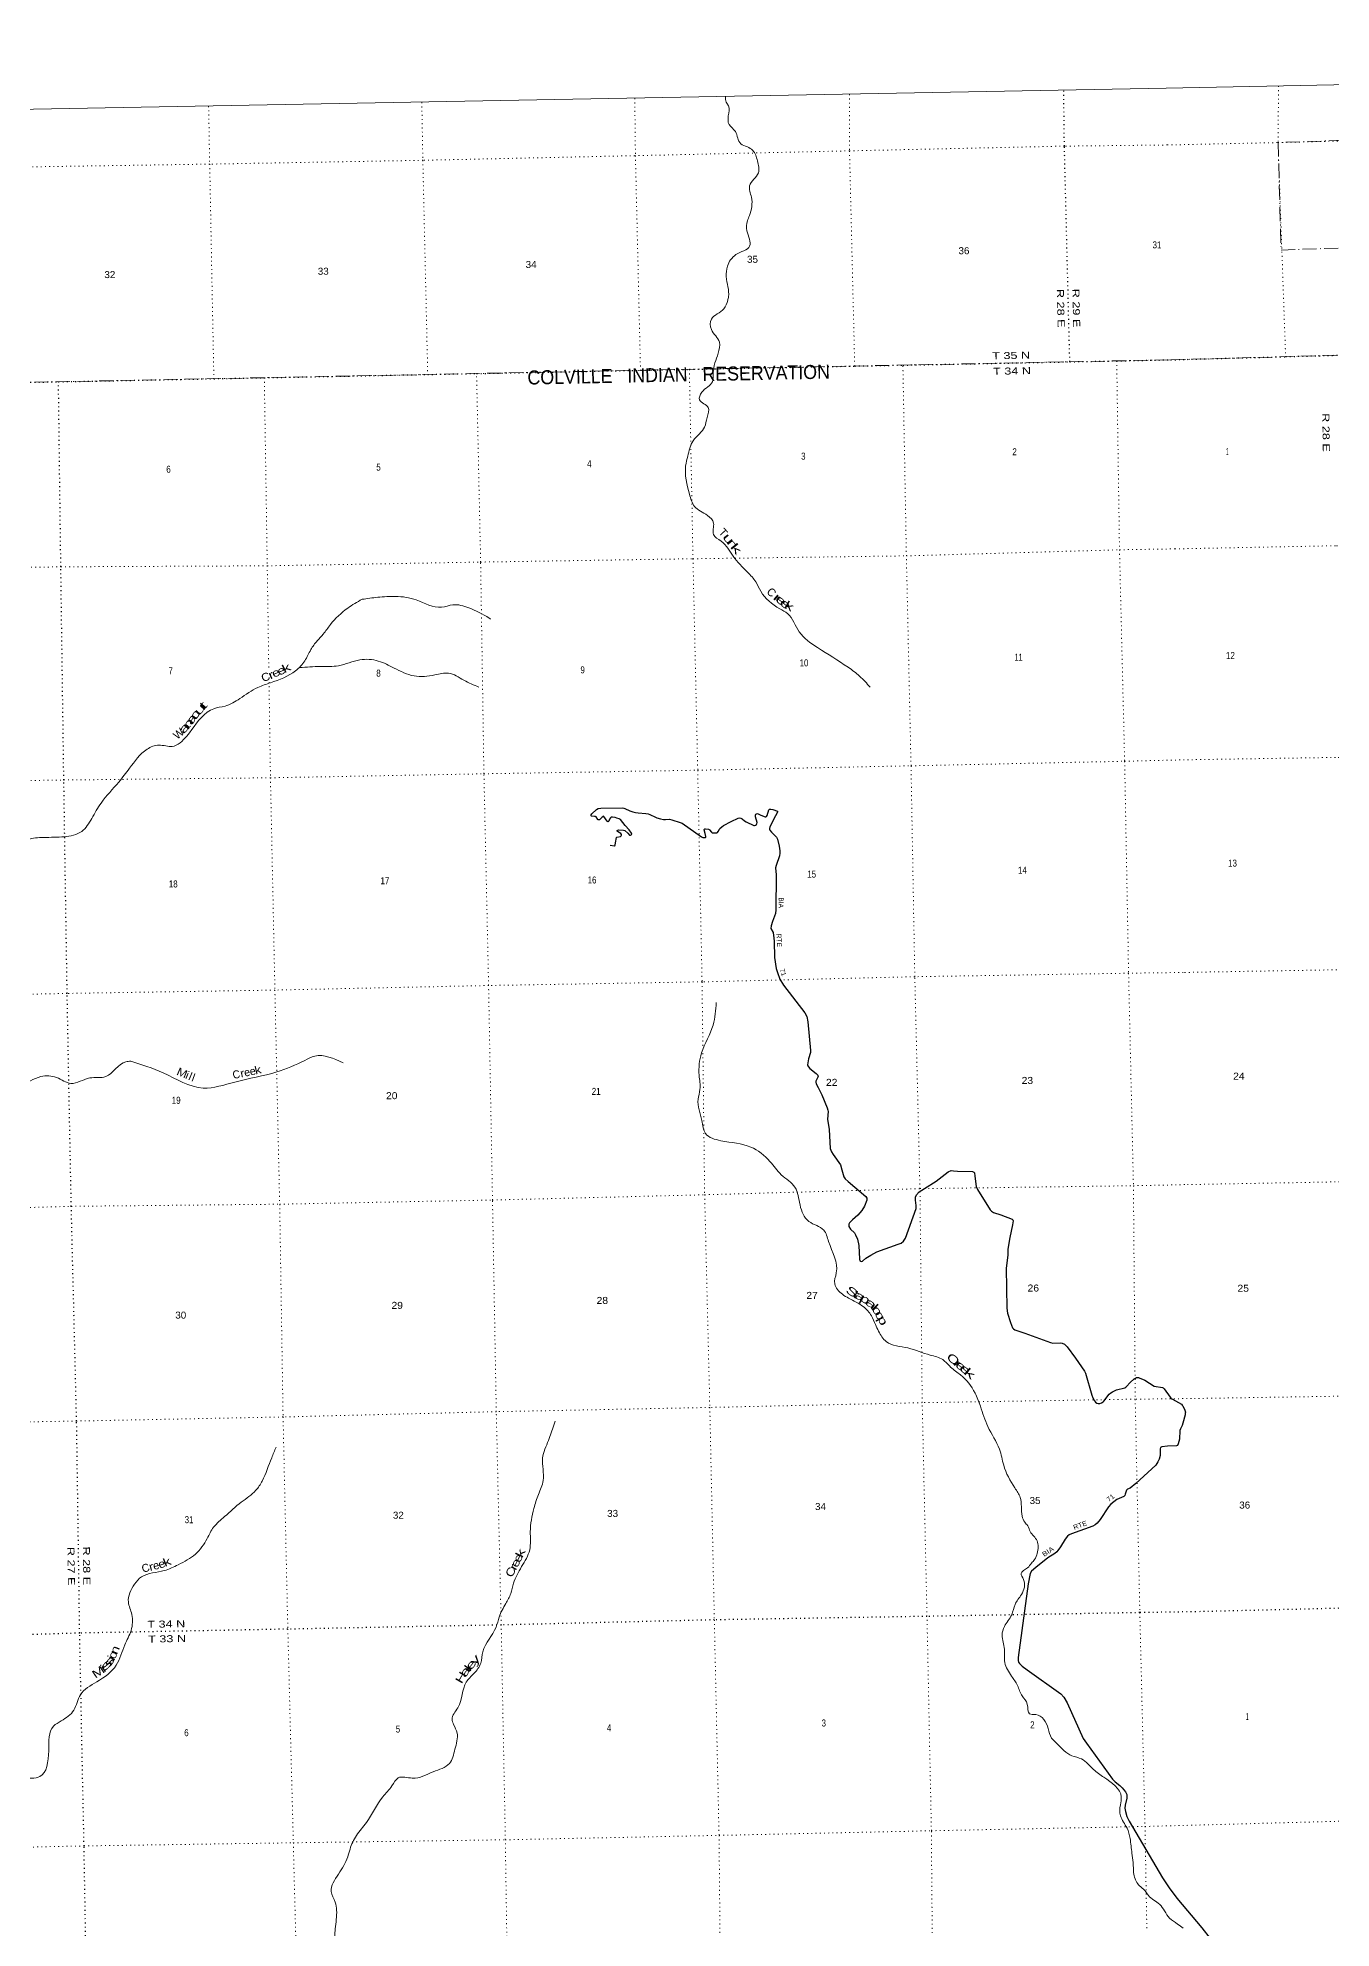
# Model space of a CAD drawing. Header units: feet. Extents: x 244583 to 493183, y 184934 to 372822.
# Drawn here: x 399801 to 432125, y 325566 to 372822 of the extents above; entities that cross this region are included whole.
import ezdxf
from ezdxf.enums import TextEntityAlignment as Align

# ---------------------------------------------------------------- set-up
doc = ezdxf.new("R2010")
doc.units = ezdxf.units.FT
doc.header["$LTSCALE"] = 70
doc.linetypes.add('DOT_DASHED', pattern=[7.7, 5, -1.2, 0.3, -1.2])
doc.linetypes.add('DOTTED', pattern=[1.5, 0.3, -1.2])
for name, color, linetype, lineweight in [('29', 7, 'Continuous', 25), ('30', 7, 'Continuous', 25), ('39', 7, 'Continuous', 13), ('4', 7, 'Continuous', 13), ('44', 7, 'DOT_DASHED', 13), ('6', 7, 'DOTTED', 25), ('7', 7, 'DOTTED', 13)]:
    doc.layers.add(name, color=color, linetype=linetype, lineweight=lineweight)
doc.layers.add('41', color=7, linetype='Continuous')

msp = doc.modelspace()

# ---------------------------------------------------------------- linework, layer by layer
at = {"layer": '29'}
for points in [[(414106.39, 352640.69), (414209.81, 352623.51), (414222.41, 352627.34), (414229.54, 352641.61), (414240.4, 352701.23), (414265.77, 352831.37), (414274.69, 352843.7), (414364.16, 352858.52), (414381.61, 352872.23), (414386.36, 352888.87), (414386.36, 352910.27), (414374.64, 352931.61), (414284.72, 352977.5), (414277.06, 352991.1), (414284.19, 353002.99), (414300.82, 353014.88), (414324.11, 353023.14), (414437.44, 353014.33), (414469.52, 353002.99), (414544.19, 352938.61), (414585.94, 352893.62), (414601.85, 352889.75), (414612.08, 352888.87), (414628.71, 352896), (414643.66, 352917.26), (414638.21, 352941.18), (414578.64, 353024.53), (414479.19, 353134.84), (414421.08, 353203.9), (414360.81, 353278.97), (414334.09, 353297.81), (414274.69, 353316.83), (414226.38, 353327.6), (414163.01, 353340.6), (414133.19, 353339.02), (414110.74, 353323.96), (414085.87, 353287.08), (414075.1, 353243.12), (414065.6, 353231.24), (414056.9, 353227.6), (414044.22, 353226.48), (414029.96, 353238.37), (413988.69, 353296.37), (413950.9, 353359.96), (413944.42, 353364.38), (413930.17, 353359.62), (413908.86, 353342.55), (413849.6, 353282.18), (413835.13, 353274.03), (413820.87, 353271.65), (413806.62, 353274.03), (413797.02, 353284.68), (413759.14, 353352.32), (413742.47, 353359.62), (413714.54, 353359.1), (413637.64, 353364.93), (413628.42, 353369.13), (413626.04, 353382.2), (413648.49, 353421.86), (413763.19, 353532.38), (413806.61, 353553.39), (413871.59, 353563.86), (414410.83, 353571.58)], [(414410.83, 353571.58), (414443.38, 353567.65), (414469.51, 353560.52), (414598.39, 353496.2), (414671.47, 353472.55), (414735.62, 353458.29), (414801.51, 353447.57), (414996.98, 353435.7), (415052.54, 353424.6), (415099.15, 353404.79), (415236.28, 353339), (415272.6, 353323.95), (415365.26, 353295.42), (415439.58, 353282.28), (415491.19, 353278.78), (415588.98, 353286.66), (415648, 353274.02), (415855.37, 353209.55), (415902.23, 353186.06), (416386.64, 352851.08), (416422.57, 352835.37), (416455.83, 352830.61), (416477.22, 352830.61), (416488.04, 352833.83), (416495.04, 352843.69), (416496.22, 352854.39), (416477.8, 352930.58), (416455.83, 353022.01), (416455.83, 353032.71), (416463.24, 353039.33), (416472.46, 353045.78), (416486.72, 353045.78), (416562.31, 353036.17), (416577.01, 353031.52), (416585.32, 353026.76), (416640.7, 352963.66), (416656.6, 352951.87), (416675.61, 352946.51), (416742.13, 352946.51), (416770.64, 352948.89), (416786.3, 352957.82), (416806.28, 352982.18), (416840.97, 353042.32), (416850.24, 353056.48), (416896.57, 353099.86), (416938, 353130.08), (417133.65, 353234.88), (417305.24, 353316.22), (417337.78, 353321.74), (417369.39, 353316.22), (417407.41, 353294.82), (417464.63, 353250.65), (417502.45, 353225.87), (417695.57, 353132.06), (417716.28, 353131.96), (417737.67, 353139.1), (417761.43, 353155.74), (417771.43, 353172.7), (417775.68, 353210.42), (417737.13, 353351.64), (417737.67, 353393.49), (417747.17, 353412.51), (417763.72, 353427.23), (417785.19, 353431.53), (417801.82, 353426.78), (417873.65, 353390.02), (417979.58, 353350.66), (417996.65, 353350.7), (418010.9, 353357.83), (418027.41, 353380.37), (418068.75, 353519.07), (418077.43, 353534.95), (418091.69, 353540.9), (418120.2, 353540.9), (418171.49, 353532.19), (418283.49, 353493.01), (418291.27, 353486.22), (418288.89, 353467.2), (418241.64, 353376.54), (418094.06, 353101.06), (418085.11, 353058.56), (418086.93, 353041.62), (418096.44, 353015.47), (418133.63, 352966.98), (418263.72, 352841.39), (418288.89, 352789.6), (418331.51, 352610.87), (418345.92, 352501.92), (418345.92, 352440.1), (418336.79, 352374.47), (418251.32, 352131.36), (418241.37, 352071.58), (418252.48, 351898.88), (418248.5, 351019.53), (418233.8, 350927.84), (418161.46, 350729.6), (418129.7, 350624.85), (418122.95, 350554.59), (418177.66, 350457.13), (418192.32, 350317.74)], [(418192.32, 350317.74), (418200.76, 350237.42), (418215.86, 349833.49), (418258.01, 349557.34), (418291.03, 349453.56), (418348.29, 349291.06), (418441.56, 349136.5), (418970.07, 348450.41), (419018.32, 348356.69), (419043.91, 348220.06), (419115.74, 347505.54), (419111.56, 347453.74), (419060.53, 347296.56), (419039.65, 347146.33), (419044.46, 347123.94), (419058.72, 347096.6), (419098.3, 347053.02), (419254.64, 346928.2), (419291.56, 346892.13), (419303.44, 346869.54), (419297.05, 346838.46), (419246.41, 346736.4), (419243.32, 346711.53), (419253.55, 346673.4), (419302.75, 346583.88), (419391.66, 346402.49), (419529.16, 346071.88), (419548.16, 346018.38), (419552.62, 345980.6), (419538.74, 345788.12), (419578.76, 345534.54), (419607.64, 345056.2), (419638.45, 344971.07), (419681.7, 344906.73), (419859.14, 344651.11), (419898.42, 344520.85), (419946.68, 344350.4), (419980.59, 344295.85), (420051.87, 344234.04), (420493.01, 343860.95), (420517.57, 343817.96), (420519.37, 343766.7), (420460.03, 343619.38), (420398.77, 343504.13), (420297.52, 343388.17), (420164.64, 343277.12), (420085.14, 343199.8), (420072.24, 343163.21), (420070.88, 343104.7), (420109.41, 343036.92), (420208.69, 342947.78), (420239.77, 342899.21), (420286.63, 342791.41), (420318.46, 342632.61), (420334.27, 342287.34), (420346.5, 342246.4), (420379.91, 342234.09), (420413.03, 342236.89), (420493.32, 342312.22), (420622.12, 342393.81), (420770.52, 342474), (421302.28, 342665.45)], [(421302.28, 342665.45), (421375.77, 342691.91), (421439.46, 342740.93), (421490.25, 342812.53), (421753.08, 343561.19), (421754.69, 343635.09), (421733.54, 343767.91), (421734.07, 343836.98), (421758.96, 343896.03), (421829.11, 343974.88), (421961.37, 344059.67), (422254.31, 344240.11), (422556.16, 344474.16), (422626.21, 344503.75), (422684.47, 344502.69), (422786.16, 344488.22), (423162.05, 344483.06), (423197.68, 344469.41), (423211.93, 344445.63), (423223.32, 344363.54), (423249.95, 344108.02), (423283.31, 344029.67), (423601.68, 343525.45), (423634.86, 343489.86), (423687.13, 343461.33), (423867.13, 343399.79), (424150.34, 343292.85), (424171.83, 343275.88), (424176.58, 343252.11), (424157.55, 343151.53), (424089.99, 342830.09), (424047.99, 342539.74), (424043.31, 342387.96), (424002, 342067.3), (424020.38, 341064.99)], [(424020.38, 341064.99), (424038.77, 340938.76), (424109.18, 340707.71), (424157.57, 340577.37), (424186.08, 340548.84), (424222.46, 340520.97), (424466.72, 340439.17), (425107.97, 340206.48), (425171.21, 340194.96), (425364.99, 340202.66), (425404.97, 340194.59), (425457.24, 340166.06), (425528.86, 340102.32), (425739.24, 339819.36), (425960.66, 339494.27), (425984.7, 339439.72), (426146.63, 338888.46)], [(427204.98, 339295.99), (427230.89, 339317.85), (427257.03, 339329.74), (427279.45, 339334.78), (427306.92, 339332.12), (427328.31, 339324.4), (427466.86, 339265.47), (427704.64, 339112.71), (427911.39, 339082.37), (427924.68, 339075.35), (427934.18, 339068.21), (427950.81, 339045.63), (428100.72, 338837.21), (428121.88, 338816.2), (428140.89, 338800.74), (428236.05, 338748.17), (428380.85, 338664.03), (428404.62, 338643.83), (428420.7, 338622.17), (428471.14, 338514.24), (428480.64, 338469.07), (428478.28, 338439.36), (428472.11, 338401.27), (428418.88, 338187.34), (428403.37, 338132.37), (428357.09, 338048.25), (428343.49, 338009.3), (428334.15, 337794.71), (428304.82, 337672.6), (428285.81, 337634.56), (428261.27, 337620.72), (428037.12, 337616.17), (427896.15, 337601.27), (427862.89, 337582.25), (427854.75, 337550.17), (427850.38, 337384.25), (427829.63, 337287.44), (427796.36, 337228), (427742.7, 337140.49), (427243.82, 336683.08), (427102.91, 336569.77), (427036.05, 336543.27), (427009.15, 336516.48), (426979.03, 336414.88), (426964.77, 336386.35), (426939.9, 336360.79), (426765.88, 336282.9), (426617.88, 336167.62), (426559.79, 336102.98), (426352.83, 335781.51), (426280.49, 335694.49), (426228.22, 335651.7), (426166.57, 335618.34), (425631.53, 335422.71), (425577.2, 335399.68), (425534.44, 335366.39), (425472.81, 335292.71), (425357.85, 335103.33), (425296.84, 335005.01), (425268.33, 334971.72), (425222.34, 334929.52), (425044.96, 334821.21), (424743.27, 334579.85), (424636.32, 334489.09), (424603.18, 334430.17), (424556.38, 334174.04), (424300.55, 332334.74), (424298.93, 332261.34), (424313.19, 332218.55), (424332.2, 332185.26), (424398.72, 332116.31), (424523.72, 332021.83), (425369.42, 331425.91), (425444.15, 331338.86), (425526.08, 331195.97), (425928.85, 330311.77), (426009.24, 330189.09), (426660.65, 329291.82), (426727.75, 329227.53), (426843.08, 329129.82), (426903, 329077.84), (426987.93, 328976.36), (427021.8, 328906.66), (427017.84, 328813.46), (426973.18, 328642.32), (426969.52, 328569.05), (426982.72, 328486.91), (427021.8, 328359.83), (427079.18, 328239.03), (427910.92, 326821.83), (428074.05, 326573.88), (428266.8, 326317.53), (428888.49, 325576.01)], [(426146.63, 338888.46), (426165.5, 338827), (426206.86, 338746.66), (426235.37, 338714.57), (426271.5, 338694.64), (426305.47, 338686.04), (426342.29, 338686.04), (426386.25, 338696.74), (426426.41, 338723.44), (426445.65, 338741.91), (426577.67, 338915.91), (426614.34, 338945.78), (426657.1, 338974.31), (426723.63, 339009.97), (426761.16, 339022.38), (426970.05, 339077.02), (426989.75, 339087.84), (427007.56, 339105.08), (427098.48, 339206.14), (427204.98, 339295.99)], [(428888.49, 325576.01), (429100.29, 325307.74), (429176.33, 325212.63), (429267.08, 325070.52), (430003.27, 323255.68), (430031.79, 323208.12), (430050.32, 323189.83), (430184.96, 323073.33), (430335.95, 322937.05), (430452.87, 322791.84), (430625.85, 322566.11), (430699.73, 322425.13), (430706.65, 322390.15), (430706.65, 322337.84), (430687.95, 322249.24), (430646.71, 322129.65)]]:
    msp.add_lwpolyline(points, dxfattribs=at)
at = {"layer": '39'}
for points in [[(416984.45, 371348.55), (417007.43, 371212.37), (417063.11, 371122.07), (417058.17, 370875.33), (417077.08, 370659.21), (417234.89, 370479.17), (417293.52, 370316.11), (417372.06, 370175.54), (417534.67, 370094.64), (417667.04, 370009.32), (417787.56, 369743.9), (417809.49, 369448.96), (417589.43, 369124.77), (417635.49, 368838.21), (417586.84, 368376.6), (417536, 368244.55), (417525.01, 367997.73), (417590.48, 367614.36), (417249.83, 367401.91), (417037.41, 367112.18), (417008.39, 366853.01), (417063.29, 366348.19), (417044.2, 366261.01), (416947.98, 366045.5), (416634.17, 365786.88), (416635.4, 365532.12), (416835.35, 365215.11), (416804.57, 364935.7), (416677.49, 364446.84), (416660.1, 364226.23), (416394.84, 363962.13), (416340.69, 363773.43), (416557.22, 363581.98), (416526.08, 363330.87), (416466.51, 363091.55), (416182.03, 362750.38), (416045.59, 362362.5), (415992.06, 362125.27), (416087.98, 361412.7), (416211.01, 361108.89), (416539.07, 360882.42), (416688.93, 360692.18), (416686.53, 360405.03), (416878.49, 360239.56), (417180.21, 359861.12), (417542.82, 359459.16), (417743.73, 359225.06), (417867.96, 358985.97), (418346.12, 358551.06), (418543.62, 358426.1), (418830.14, 357972.66), (419287.56, 357579.95), (420051.22, 357087.89), (420338.82, 356866.99), (420604.95, 356587.19)], [(397773.82, 352022.57), (398273.5, 351924.96), (398606.56, 351781.45), (399007.18, 352043.17), (399142.76, 352340.04), (399547.25, 352773.67), (399944.38, 352833.15), (400463.21, 352851.66), (400897.81, 352982.36), (401150.16, 353308.98), (401383.59, 353694.01), (401823.29, 354217.04), (402091.56, 354562.05), (402531.86, 355038.58), (402827.45, 355141.29), (403161.15, 355106.98), (403523.39, 355368.22), (404034.92, 355960.88), (404197.36, 356051.85), (404479.28, 356117.99), (404850.56, 356304.53), (405303.47, 356583.07), (405619.08, 356700.18), (406243.41, 356999.02), (406472.48, 357250.54), (406624.48, 357527.4), (406785.22, 357751.79), (406934.62, 357915.38), (407113.38, 358152.13), (407546.4, 358565.89), (407905.12, 358786.65)], [(407905.12, 358786.65), (408296.32, 358835.95), (408744.42, 358857.63), (409260.56, 358770.97), (409893.04, 358588.68), (410177.06, 358648.78), (410569.85, 358572.73), (411080.07, 358316.15), (411116.95, 358292.65)], [(406340.06, 357077.53), (406868.17, 357105.78), (407314.29, 357125.42), (407851.67, 357273.56), (408310.54, 357242.81), (408706.62, 357067.72), (409203.95, 356871.64), (409724.7, 356898.26), (410063.5, 356938.82), (410449.48, 356763.61), (410823.3, 356592.29)], [(416756.68, 348706.75), (416679.02, 348143.69), (416389, 347444.56), (416329.44, 346887.79), (416350.07, 346536.22), (416302.75, 346286.93), (416396.35, 345756.3), (416491.4, 345429.91), (416871.35, 345252.61), (417618.65, 345093.97), (418097.87, 344733.88), (418382.87, 344399.72), (418724.13, 344088.49), (418850.95, 343645.21), (419072.31, 343233.43), (419442.65, 343017.59), (419565.45, 342731.98), (419757.23, 341945.76), (419716.28, 341672.29), (419784.67, 341535.64), (420064.16, 341316.66), (420432.43, 341104.84), (420633.29, 340874.78), (420737.07, 340655.66), (420813.95, 340486.76), (421005.05, 340230.29), (421546.35, 340071.15), (422104.06, 339891.98), (422420.58, 339778.6), (422614.87, 339588.9), (422861.69, 339397.83), (423224.97, 338943.3), (423358.41, 338615.36), (423544.67, 338104.07), (423834.62, 337539.46), (423940.66, 337142.44), (424218.58, 336571.61), (424352.87, 336334.67), (424403.3, 335864.17), (424467.78, 335717.36), (424541.71, 335621.21), (424604.07, 335482.46), (424774.67, 335250.01), (424776.64, 334936.63), (424713.95, 334784.21), (424632.34, 334690.2), (424538.86, 334575.82), (424375.1, 334430.24), (424437.53, 334285.43), (424381.76, 333906.64), (424223.35, 333658.01), (424141.78, 333402.24), (423957.68, 333108.81), (423901.84, 332893.79), (423956.83, 332540.62), (423969.16, 332207.15), (424137.11, 331865.48), (424283.42, 331636.77), (424401.9, 331373.35), (424529.8, 331162.62), (424587.36, 330924.73), (424741.07, 330908.42), (425052.53, 330558.41), (425138.39, 330318.85), (425269.41, 330180.94), (425644.92, 329876.2), (425886.28, 329796.26), (426184.52, 329533.03), (426445.52, 329338.08), (426879.92, 328850.06), (426856.24, 328647.57), (426859.69, 328376.67), (427023.19, 328067.3), (427099.18, 327809.42), (427146.32, 327437.96), (427175.54, 327205.79), (427202, 326872.49), (427336.42, 326625.44), (427465.14, 326509.75), (427555.62, 326383.47), (427839.2, 326160.5), (427960.38, 326002.25), (428085.96, 325815.75), (428287.76, 325670.63), (428423.43, 325566.4)], [(402122.99, 347238.49), (402931.76, 346947.52), (403934.35, 346567.58), (404728.2, 346718.88), (405773.22, 346972.34), (406472.42, 347259.97), (406725.56, 347366.2), (407432.57, 347198.98)], [(397874.52, 346387.82), (398520.41, 346490.91), (398851.52, 346501.05), (399058.77, 346562.23), (399356.8, 346632.62), (399879.12, 346853.37), (400269.2, 346831.88), (400628.57, 346684.65), (401097.45, 346819.82), (401498.93, 346855.09), (402003.19, 347225.24), (402122.99, 347238.49)], [(407218.25, 325168.38), (407233.52, 325551.31), (407270.01, 326016.81), (407233.13, 326216.53), (407134.82, 326482.22), (407315.07, 326919.16), (407545.94, 327346.62), (407604.03, 327543.46), (407763.3, 327883.09), (408013.66, 328207.66), (408421.53, 328851.62), (408652.36, 329123.38), (408807.35, 329323.44), (409158.86, 329317.65), (409681.98, 329475.73), (410087.32, 329682.91), (410226.2, 330038.46), (410279.59, 330445.54), (410194.09, 330656.79), (410154.05, 330787.73), (410297.84, 331074.59), (410509.8, 331718.16), (410700.93, 331934.84), (410869.37, 332189.66), (410924.28, 332477.46), (411253.75, 333092.14), (411331.33, 333343.82), (411496.66, 333683.52), (411620.75, 333931.73), (411690.2, 334187.35), (411892.93, 334604.35), (412093.58, 335025.36), (412110.03, 335478.49), (412199.58, 336059.9), (412312.28, 336409.06), (412431.03, 336758.3), (412417.85, 337318.22), (412563.72, 337758.79), (412694.18, 338140.52), (412731.24, 338244.1)], [(398186.6, 328940.32), (398429.46, 328726.75), (398553.45, 328823.31), (399016.31, 329114.1), (399415.91, 329296.95), (399851.41, 329356.89), (400073.47, 330000.59), (400196.88, 330618.81), (400385.08, 330748.51), (400700.78, 331017.27), (400865.55, 331401.45), (401275.49, 331723.93), (401758.94, 332142.36), (401974.64, 332650.51), (402131.66, 333008.3), (402148.78, 333408.87), (402064.01, 333721.23), (402215.89, 334165.91), (402395.32, 334350.09), (402960.88, 334506.67), (403308.44, 334652.48), (403743.33, 334918.66), (404033.28, 335306.4), (404193.27, 335589.42), (404468.61, 335855.67), (404886.13, 336216.67), (405251.98, 336512.33), (405406.56, 336744.73), (405645.57, 337325.96), (405757.31, 337592.21)]]:
    msp.add_spline(points, degree=3, dxfattribs=at)
at = {"layer": '4'}
msp.add_lwpolyline([(244583.23, 368785.28), (275154.65, 369142.74), (305725.57, 369542.24), (336295.9, 369983.81), (366865.59, 370467.41), (397437.89, 370993.07), (428002.83, 371560.78), (458570.27, 372170.54), (489136.84, 372822.34), (493183.04, 189004.41), (462363.63, 188347.22), (431543.33, 187732.43), (400722.22, 187160.02), (369900.35, 186630.01), (339077.78, 186142.4), (308254.57, 185697.19), (277430.77, 185294.38), (246606.45, 184933.96)], close=True, dxfattribs=at)
msp.add_lwpolyline([(244583.23, 368785.28), (275154.65, 369142.74), (305725.57, 369542.24), (336295.9, 369983.81), (366865.59, 370467.41), (397437.89, 370993.07), (428002.83, 371560.78), (458570.27, 372170.54), (489136.84, 372822.34), (493183.04, 189004.41), (462363.63, 188347.22), (431543.33, 187732.43), (400722.22, 187160.02), (369900.35, 186630.01), (339077.78, 186142.4), (308254.57, 185697.19), (277430.77, 185294.38), (246606.45, 184933.96)], close=True, dxfattribs=at)
at = {"layer": '44'}
msp.add_line((397559.94, 364169.56), (428136.88, 364772.75), dxfattribs=at)
for points in [[(433489.03, 371667.13), (433499.82, 370299.06), (430797.66, 370203.04), (430873.7, 367516.9), (436218.22, 367702.88), (436298.97, 364999.54)], [(428136.88, 364772.75), (436298.97, 364999.54), (458705.74, 365606.07)]]:
    msp.add_lwpolyline(points, dxfattribs=at)
at = {"layer": '6'}
for points in [[(425593.24, 364722.57), (425458.48, 370114.77), (425440.78, 371511.58)], [(428113, 364773.02), (430986.64, 364851.93), (432158.8, 364884.5), (436120.24, 364994.58)], [(397556.69, 364165.82), (398878.77, 364195.58), (400317.2, 364223.95), (404200.31, 364300.55), (405461.24, 364325.43), (409545.9, 364406.01), (410766.3, 364430.08), (414863.55, 364510.91), (416085.11, 364535.01), (420217.46, 364616.52), (421421.33, 364640.27), (425593.24, 364722.57), (426765.22, 364745.69), (428136.88, 364772.75)], [(401001.84, 325056.39), (400956.26, 327622.95), (400847.31, 332943.56), (400770.94, 338244.36), (400637.16, 343611.17), (400534.24, 348933.88), (400451.37, 354268.96), (400376.65, 359598.08), (400317.2, 364223.95)], [(459356.57, 334066.95), (459198.63, 334072.53), (453854.31, 333965.56), (448495.74, 333866.51), (443185.89, 333749.87), (437934.16, 333674.38), (432630.23, 333569.94), (428736.34, 333476.21)], [(428736.34, 333476.21), (427342.65, 333454.44), (422023.68, 333360.92), (416708.67, 333273.51), (411382.06, 333145.52), (406049.08, 333041.72), (400847.31, 332943.56), (398116.59, 332857.26)]]:
    msp.add_lwpolyline(points, dxfattribs=at)
at = {"layer": '7'}
for points in [[(430809.09, 371615.01), (430797.66, 370203.04), (430986.64, 364851.93)], [(404069.53, 371112.73), (404096.71, 369664.81), (404200.31, 364300.55)], [(409397.28, 371210.23), (409423.73, 369760.45), (409545.9, 364406.01)], [(414721.47, 371308.96), (414736.36, 369876.14), (414863.55, 364510.91)], [(420084.21, 371409.69), (420087.31, 369996.34), (420217.46, 364616.52)], [(428030.13, 370143.49), (430797.66, 370203.04), (436175.52, 370338.98), (441492.54, 370532.51), (446852.14, 370714.46), (452129.47, 370846.86), (457459.31, 370981.94), (458594.52, 370995.72)], [(428030.13, 370143.49), (425458.48, 370114.77), (420087.31, 369996.34), (414720.21, 369875.94), (409423.73, 369760.45), (404096.71, 369664.81), (398765.46, 369583.27), (397460.81, 369526.68)], [(411523.59, 325248.35), (411485.57, 327776.31), (411382.06, 333145.52), (411258.82, 338478.09), (411164.4, 343768.55), (411067.02, 349131.77), (410950.36, 354423.98), (410868.03, 359716.61), (410766.3, 364430.08)], [(416085.11, 364535.01), (416175.02, 359799.87), (416293.62, 354513.75), (416402.18, 349223.47), (416466.72, 343900.29), (416595.81, 338583.97), (416708.67, 333273.51), (416826.55, 327886.28), (416851.23, 325347.44)], [(422154.04, 325447.33), (422133.12, 328001.9), (422023.68, 333360.92), (421904.35, 338703.65), (421847.55, 344053.21), (421718.69, 349351.33), (421624.51, 354623.6), (421508.42, 359871.33), (421421.33, 364640.27)], [(426765.22, 364745.69), (426834.72, 360023.58), (426963.41, 354737.59), (427061.98, 349439.09), (427182.94, 344126.71), (427227.44, 338791.16), (427342.65, 333454.44), (427472.11, 328109.82), (427518.25, 325549.66)], [(405461.24, 364325.43), (405534.92, 359622.91), (405574.66, 357003.8)], [(458806.36, 360730.19), (458573.21, 360731.68), (453241.13, 360614.76), (447973.55, 360512.79), (442633.39, 360395.78), (437317.88, 360244.71), (432230.38, 360124.77), (428224.58, 360047.05)], [(397639.11, 359556.94), (400376.65, 359598.08), (405534.92, 359622.91), (410868.03, 359716.61), (416175.02, 359799.87), (421508.42, 359871.33), (426834.72, 360023.58), (428224.58, 360047.05)], [(405579.03, 356715.83), (405615.31, 354324.19), (405726.1, 349017.75), (405845.56, 343664.92), (405930.24, 338346.03), (406049.08, 333041.72), (406186.56, 327701.23), (406252.89, 325151.57)], [(428326.2, 354770.62), (432299.2, 354833.88), (437474, 354920.54), (442753.78, 355016.59), (448059.59, 355133.18), (453383.44, 355262.12), (458687.13, 355386.77), (458916.3, 355402)], [(397734.44, 354226.48), (400451.37, 354268.96), (405615.31, 354324.19), (410950.36, 354423.98), (416293.62, 354513.75), (421624.51, 354623.6), (426963.41, 354737.59), (428326.2, 354770.62)], [(459025.93, 350089.6), (458844.6, 350084.95), (453482.64, 349965.54), (448130.5, 349836.25), (442816.41, 349735.73), (437553.11, 349613.6), (432368.21, 349526.82), (428428.52, 349458.22)], [(428428.52, 349458.22), (427061.98, 349439.09), (421718.69, 349351.33), (416402.18, 349223.47), (411067.02, 349131.77), (405726.1, 349017.75), (400534.24, 348933.88), (397830.08, 348878.9)], [(428530.66, 344154.95), (432420.98, 344225.62), (437687.02, 344287.14), (442854.99, 344268.61), (448287.81, 344411.03), (453637.74, 344556.47), (458993.22, 344735.03), (459135.04, 344744.11)], [(397925.58, 343537.91), (400637.16, 343611.17), (405845.56, 343664.92), (411164.4, 343768.55), (416466.72, 343900.29), (421847.55, 344053.21), (427182.94, 344126.71), (428530.66, 344154.95)], [(459246.56, 339397.96), (459111.37, 339385.42), (453740.39, 339310.47), (448357.6, 339209.09), (443035.77, 339080.17), (437808.67, 338972.65), (432506.76, 338868.24), (428633.67, 338806.62)], [(428633.67, 338806.62), (427227.44, 338791.16), (421904.35, 338703.65), (416595.81, 338583.97), (411258.82, 338478.09), (405930.24, 338346.03), (400770.94, 338244.36), (398021.11, 338196.91)], [(398211.27, 327563.73), (400956.26, 327622.95), (406186.56, 327701.23), (411485.57, 327776.31), (416826.55, 327886.28), (422133.12, 328001.9), (427472.11, 328109.82), (428838.01, 328145.72)], [(428838.01, 328145.72), (432701.43, 328248.76), (438027.78, 328337.31), (441188.8, 328390.01)]]:
    msp.add_lwpolyline(points, dxfattribs=at)

# ---------------------------------------------------------------- texts
at = {"layer": '30'}
for s, rotation, width, p in [('BIA', 269.741, 0.9, (418317.72, 351202.59)), ('71', 289.411, 0.85, (418370.49, 349441.04)), ('71', 37.916, 1.1, (426646.94, 336277.4)), ('RTE', 20.084, 1.1, (425870.63, 335584.66)), ('BIA', 33.661, 1.2, (425080.73, 334932.74))]:
    msp.add_text(s, height=120, rotation=rotation, dxfattribs=dict(at, width=width)).set_placement(p, align=Align.CENTER)
msp.add_text('RTE', height=120, rotation=273.141, dxfattribs=at).set_placement((418270.05, 350260.37), align=Align.CENTER)
at = {"layer": '41'}
for s, rotation, p in [('T', 312.297, (416855.5, 360389.5)), ('C', 316.415, (418068.82, 358888.44)), ('W', 39.699, (403383.69, 355350.33)), ('l', 337.139, (403577.37, 346768.53)), ('l', 339.848, (403658.22, 346737.44)), ('e', 11.577, (405049.09, 346866.33)), ('e', 11.577, (405189.95, 346895.13)), ('C', 15.97, (402521.21, 334476.93))]:
    msp.add_text(s, height=200, rotation=rotation, dxfattribs=at).set_placement(p, align=Align.CENTER)
for s, rotation, width, p in [('u', 307.998, 1.9, (416986.17, 360230.88)), ('n', 307.998, 1.85, (417083.74, 360116.25)), ('k', 308.119, 2, (417174.61, 359989.9)), ('r', 319.612, 2.05, (418223.02, 358752.27)), ('e', 321.662, 1.75, (418315.64, 358680.35)), ('e', 321.662, 1.75, (418423.91, 358591.53)), ('k', 330.926, 1.65, (418532, 358529.27)), ('C', 19.72, 1.1, (405526.04, 356751.82)), ('r', 22.991, 1.45, (405668.48, 356808.04)), ('e', 22.991, 1.3, (405787.2, 356860.32)), ('e', 22.991, 1.3, (405920.24, 356914.24)), ('k', 26.209, 1.55, (406054.81, 356982.4)), ('a', 52.6, 1.85, (403721.34, 355731.93)), ('c', 54.6, 1.85, (403806.9, 355846.08)), ('u', 48.883, 2, (403921.03, 355968.13)), ('t', 50.152, 1.8, (404010.36, 356073.82)), ('a', 49.087, 1.95, (403535.61, 355507.78)), ('n', 50.733, 1.9, (403631.95, 355614.68)), ('M', 337.139, 1.15, (403369.14, 346856.32)), ('i', 337.139, 1.05, (403500.47, 346800.95)), ('C', 11.577, 0.95, (404781.11, 346811.38)), ('r', 11.577, 1.1, (404929.21, 346841.72)), ('k', 13.358, 1.2, (405322.8, 346925.06)), ('S', 325.697, 1.65, (420090.49, 341395.54)), ('t', 329.357, 1.4, (420200.28, 341329)), ('a', 329.502, 1.6, (420297.43, 341278.61)), ('p', 330.396, 1.6, (420428.43, 341206.22)), ('a', 320.584, 1.9, (420563.59, 341102.21)), ('l', 316.613, 1.75, (420655.78, 341013.64)), ('o', 303.974, 1.6, (420695.08, 340949.79)), ('o', 300.671, 1.5, (420760.26, 340834.78)), ('p', 299.015, 1.55, (420830.53, 340708.91)), ('C', 319.751, 1.6, (422607.54, 339719.09)), ('r', 317.534, 2.15, (422722.32, 339615.5)), ('e', 321.721, 1.75, (422809.19, 339544.28)), ('e', 321.721, 1.75, (422914.43, 339459.3)), ('k', 320.338, 2.05, (423026.12, 339356.81)), ('k', 64.012, 1.55, (411951.03, 334901.14)), ('r', 14.21, 1.2, (402657.92, 334509.36)), ('e', 13.9, 1.05, (402779.75, 334539.11)), ('e', 18.183, 1.15, (402926.52, 334579.59)), ('k', 21.751, 1.4, (403065.65, 334632.36)), ('C', 64.137, 1.25, (411706.45, 334426.38)), ('r', 64.008, 1.5, (411777.31, 334551.46)), ('e', 64.008, 1.35, (411829.23, 334653.75)), ('e', 64.012, 1.35, (411891.69, 334777.13)), ('s', 46.853, 2.25, (401580.83, 332084.97)), ('s', 55.231, 1.9, (401665.8, 332173.39)), ('i', 60.755, 1.25, (401726.03, 332271.31)), ('o', 67.935, 1.25, (401764.19, 332361.12)), ('n', 67.935, 1.35, (401817.15, 332487.24)), ('e', 50.838, 1.8, (410702.94, 332096.84)), ('y', 52.165, 1.9, (410800.86, 332213.01)), ('M', 34.483, 1.4, (401368.04, 331888.89)), ('i', 36.48, 1.55, (401491.89, 331981.18)), ('H', 60.176, 1.5, (410463.45, 331784.76)), ('a', 53.903, 1.8, (410557.28, 331921.33)), ('l', 53.838, 1.45, (410632.51, 332009.97))]:
    msp.add_text(s, height=200, rotation=rotation, dxfattribs=dict(at, width=width)).set_placement(p, align=Align.CENTER)
at = {"layer": '44', "width": 0.95}
msp.add_text('COLVILLE   INDIAN   RESERVATION', height=350, rotation=1.13, dxfattribs=at).set_placement((412041.45, 364154.02))
at = {"layer": '6', "width": 1.35}
for s, rotation, p in [('R 28 E', 271.432, (425267.82, 366542.49)), ('R 29 E', 271.432, (425656.23, 366547.12)), ('T 35 N', 1.13, (423655.21, 364784.36)), ('T 34 N', 1.13, (423675.91, 364396.97)), ('R 28 E', 270.862, (431902.66, 363437.28)), ('R 27 E', 270.825, (400541.26, 335096.63)), ('R 28 E', 270.825, (400925.86, 335107.07)), ('T 34 N', 1.081, (402538.97, 333074.14)), ('T 33 N', 1.081, (402559.14, 332705.23))]:
    msp.add_text(s, height=175, rotation=rotation, dxfattribs=at).set_placement(p)
at = {"layer": '7'}
for s, width, p in [('31', 0.85, (427661.08, 367558.79)), ('34', 1.05, (411993.47, 367069.72)), ('35', 1.05, (417526.06, 367198.56)), ('36', 1.05, (422810.82, 367412.92)), ('32', 1.05, (401464.97, 366815.59)), ('33', 1.05, (406798.03, 366899.35)), ('3', 0.85, (418877.59, 362275.74)), ('2', 0.85, (424156.53, 362387.41)), ('1', 0.4, (429497.31, 362395.02)), ('6', 0.85, (403011.52, 361949.73)), ('5', 0.85, (408260.38, 362001.95)), ('4', 0.85, (413528.46, 362086.9)), ('10', 0.85, (418839.48, 357108.66)), ('11', 0.65, (424212.14, 357249.92)), ('12', 0.85, (429496.69, 357294.16)), ('7', 0.85, (403065.48, 356909.4)), ('8', 0.85, (408260.16, 356853.39)), ('9', 0.85, (413362.16, 356934.8)), ('14', 0.85, (424295.92, 351926.21)), ('13', 0.85, (429549.34, 352104.09)), ('18', 0.85, (403075.09, 351582.67)), ('17', 0.85, (408365.39, 351664.85)), ('16', 0.85, (413541.61, 351682.24)), ('15', 0.85, (419029.54, 351828.31)), ('24', 1.1, (429674.92, 346779.1)), ('20', 1.1, (408503.78, 346290.05)), ('21', 0.85, (413644.46, 346398.1)), ('22', 1.1, (419498.88, 346623.23)), ('23', 1.1, (424388.91, 346671.44)), ('19', 0.85, (403149.18, 346174.1)), ('29', 1.1, (408640.18, 341048.42)), ('28', 1.1, (413765.94, 341172.25)), ('27', 1.1, (419008.08, 341297.61)), ('26', 1.1, (424537.12, 341481.6)), ('25', 1.1, (429783.83, 341476.17)), ('30', 1.05, (403236.85, 340804.52)), ('33', 1.05, (414030.13, 335847.85)), ('34', 1.05, (419224.74, 336018.88)), ('35', 1.05, (424588, 336168.81)), ('36', 1.05, (429827.39, 336056.05)), ('31', 0.85, (403471.61, 335691.24)), ('32', 1.05, (408674.78, 335802.52)), ('1', 0.4, (429994.71, 330773.74)), ('6', 0.85, (403459.53, 330366.69)), ('5', 0.85, (408746.87, 330457.84)), ('4', 0.85, (414021.81, 330485.87)), ('3', 0.85, (419388.59, 330608.43)), ('2', 0.85, (424603.57, 330563.49))]:
    msp.add_text(s, height=175, dxfattribs=dict(at, width=width)).set_placement(p)

doc.saveas('drawing.dxf')
